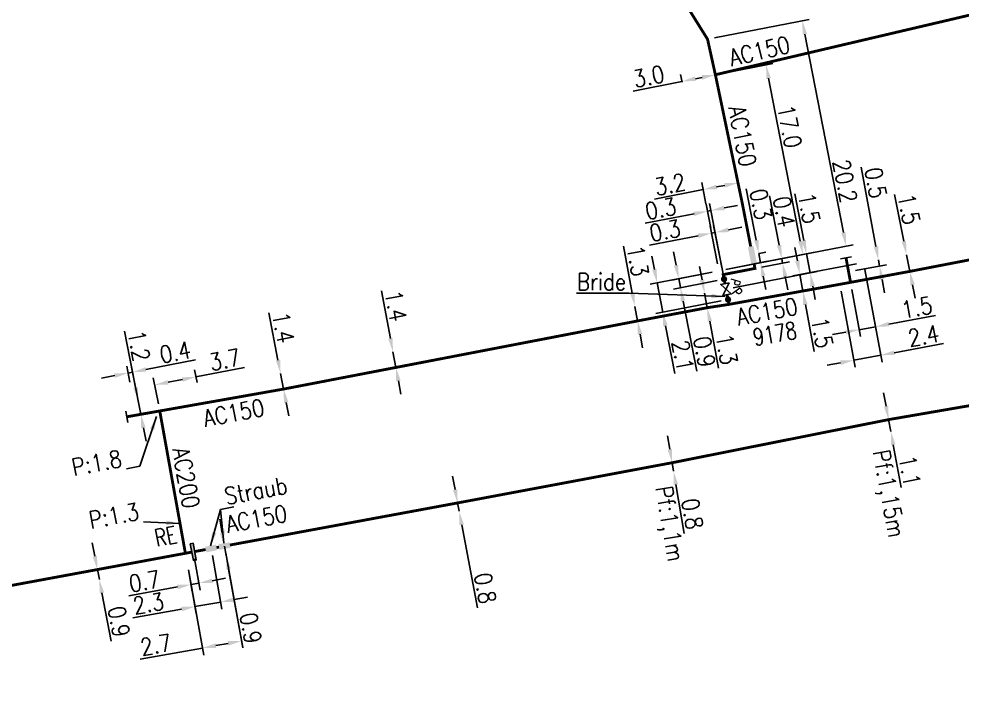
# Model space of a CAD drawing. Header units: millimetres. Extents: x 149996 to 151004, y 126998 to 128018.
# Drawn here: x 150829.5 to 150912.6, y 127737.8 to 127797.4 of the extents above; entities that cross this region are included whole.
import ezdxf
from ezdxf.enums import TextEntityAlignment as Align

# ---------------------------------------------------------------- set-up
doc = ezdxf.new("R2010")
doc.units = ezdxf.units.MM
doc.header["$PDMODE"] = 34
doc.linetypes.add('L_100_AP', pattern=[14, 10, -1.5, 1, -1.5])
doc.layers.get('0').update_dxf_attribs({"linetype": 'CONTINUOUS'})
doc.layers.get('DEFPOINTS').update_dxf_attribs({"linetype": 'CONTINUOUS'})
for name, color, linetype in [('L_140', 3, 'CONTINUOUS'), ('L_300', 7, 'CONTINUOUS'), ('L_340', 7, 'CONTINUOUS')]:
    doc.layers.add(name, color=color, linetype=linetype)
doc.styles.add('G_ROMANS', font='ROMANS.SHX', dxfattribs={"width": 0.75})
doc.styles.get("Standard").update_dxf_attribs({"font": 'romans.shx', "width": 0.85})
doc.dimstyles.get("Standard").update_dxf_attribs({"dimtxt": 1.5, "dimasz": 1.2, "dimexe": 0.625, "dimexo": 0.625, "dimgap": 0.25, "dimtad": 1, "dimdec": 1, "dimzin": 0, "dimdsep": 46, "dimtxsty": 'Standard', "dimcen": -0.5, "dimadec": 0, "dimazin": 0, "dimtfac": 1, "dimtdec": 1, "dimtmove": 0, "dimatfit": 3, "dimfxl": 0, "dimtolj": 1, "dimtzin": 0, "dimarcsym": 0})

# ---------------------------------------------------------------- blocks, each defined once
blk = doc.blocks.new('*D654')
at = {"layer": 'DEFPOINTS', "color": 0, "linetype": 'Continuous', "transparency": 16777216}
for p in [(150890.822, 127792.456), (150898.532, 127776.638), (150891.14, 127775.198)]:
    blk.add_point(p, dxfattribs=at)
at = {"layer": 'L_140', "color": 0, "linetype": 'Continuous', "lineweight": -2, "transparency": 16777216}
for p, q in [((150891.436, 127792.575), (150895.896, 127793.444)), ((150895.512, 127792.146), (150898.303, 127777.816)), ((150891.753, 127775.318), (150899.145, 127776.757))]:
    blk.add_line(p, q, dxfattribs=at)
at = {"layer": 'L_140', "color": 0, "linetype": 'Continuous', "transparency": 16777216}
for points in [[(150895.708, 127792.185), (150895.316, 127792.108), (150895.283, 127793.324)], [(150898.499, 127777.854), (150898.106, 127777.777), (150898.532, 127776.638)]]:
    blk.add_solid(points, dxfattribs=at)
at = {"layer": 'L_140', "color": 0, "linetype": 'Continuous', "transparency": 16777216, "insert": (150897.356, 127787.91), "char_height": 1.5, "attachment_point": 5, "rotation": 281.01945}
blk.add_mtext('\\A1;17.0', dxfattribs=at)
blk = doc.blocks.new('*D655')
at = {"layer": 'DEFPOINTS', "color": 0, "linetype": 'Continuous', "transparency": 16777216}
for p in [(150890.822, 127792.456), (150887.88, 127791.873), (150888.013, 127791.196)]:
    blk.add_point(p, dxfattribs=at)
at = {"layer": 'L_140', "color": 0, "linetype": 'Continuous', "lineweight": -2, "transparency": 16777216}
for p, q in [((150887.892, 127791.809), (150887.758, 127792.486)), ((150889.645, 127792.223), (150889.057, 127792.106)), ((150887.88, 127791.873), (150883.59, 127791.023))]:
    blk.add_line(p, q, dxfattribs=at)
at = {"layer": 'L_140', "color": 0, "linetype": 'Continuous', "transparency": 16777216}
for points in [[(150889.018, 127792.302), (150889.095, 127791.91), (150887.88, 127791.873)], [(150889.606, 127792.419), (150889.684, 127792.026), (150890.822, 127792.456)]]:
    blk.add_solid(points, dxfattribs=at)
at = {"layer": 'L_140', "color": 0, "linetype": 'Continuous', "transparency": 16777216, "insert": (150884.951, 127792.312), "char_height": 1.5, "attachment_point": 5, "rotation": 11.20364}
blk.add_mtext('\\A1;3.0', dxfattribs=at)
blk = doc.blocks.new('*D656')
at = {"layer": 'DEFPOINTS', "color": 0, "linetype": 'Continuous', "transparency": 16777216}
for p in [(150890.133, 127795.582), (150902.337, 127777.379), (150891.14, 127775.198)]:
    blk.add_point(p, dxfattribs=at)
at = {"layer": 'L_140', "color": 0, "linetype": 'Continuous', "lineweight": -2, "transparency": 16777216}
for p, q in [((150890.746, 127795.701), (150899.09, 127797.326)), ((150898.706, 127796.028), (150902.108, 127778.557)), ((150891.753, 127775.318), (150902.951, 127777.498))]:
    blk.add_line(p, q, dxfattribs=at)
at = {"layer": 'L_140', "color": 0, "linetype": 'Continuous', "transparency": 16777216}
for points in [[(150898.902, 127796.067), (150898.509, 127795.99), (150898.476, 127797.206)], [(150902.304, 127778.595), (150901.912, 127778.518), (150902.337, 127777.379)]]:
    blk.add_solid(points, dxfattribs=at)
at = {"layer": 'L_140', "color": 0, "linetype": 'Continuous', "transparency": 16777216, "insert": (150902.243, 127783.094), "char_height": 1.5, "attachment_point": 5, "rotation": 281.01945}
blk.add_mtext('\\A1;20.2', dxfattribs=at)
blk = doc.blocks.new('*D849')
at = {"layer": 'DEFPOINTS', "color": 0, "linetype": 'Continuous', "transparency": 16777216}
for p in [(150862.427, 127768.067), (150862.427, 127768.067), (150862.686, 127766.691)]:
    blk.add_point(p, dxfattribs=at)
at = {"layer": 'L_140', "color": 0, "linetype": 'Continuous', "lineweight": -2, "transparency": 16777216}
for p, q in [((150862.206, 127769.247), (150861.422, 127773.424)), ((150862.686, 127766.691), (150862.427, 127768.067)), ((150862.907, 127765.512), (150863.129, 127764.333))]:
    blk.add_line(p, q, dxfattribs=at)
at = {"layer": 'L_140', "color": 0, "linetype": 'Continuous', "transparency": 16777216}
for points in [[(150862.402, 127769.284), (150862.009, 127769.21), (150862.427, 127768.067)], [(150863.104, 127765.549), (150862.711, 127765.475), (150862.686, 127766.691)]]:
    blk.add_solid(points, dxfattribs=at)
at = {"layer": 'L_140', "color": 0, "linetype": 'Continuous', "transparency": 16777216, "insert": (150862.686, 127772.11), "char_height": 1.5, "attachment_point": 5, "rotation": 280.63417}
blk.add_mtext('\\A1;1.4', dxfattribs=at)
blk = doc.blocks.new('*D850')
at = {"layer": 'DEFPOINTS', "color": 0, "linetype": 'Continuous', "transparency": 16777216}
for p in [(150883.73, 127772.064), (150883.73, 127772.064), (150883.97, 127770.786)]:
    blk.add_point(p, dxfattribs=at)
at = {"layer": 'L_140', "color": 0, "linetype": 'Continuous', "lineweight": -2, "transparency": 16777216}
for p, q in [((150883.508, 127773.243), (150882.735, 127777.361)), ((150883.97, 127770.786), (150883.73, 127772.064)), ((150884.191, 127769.607), (150884.413, 127768.427))]:
    blk.add_line(p, q, dxfattribs=at)
at = {"layer": 'L_140', "color": 0, "linetype": 'Continuous', "transparency": 16777216}
for points in [[(150883.705, 127773.28), (150883.312, 127773.206), (150883.73, 127772.064)], [(150884.388, 127769.644), (150883.995, 127769.57), (150883.97, 127770.786)]]:
    blk.add_solid(points, dxfattribs=at)
at = {"layer": 'L_140', "color": 0, "linetype": 'Continuous', "transparency": 16777216, "insert": (150883.994, 127776.076), "char_height": 1.5, "attachment_point": 5, "rotation": 280.63565}
blk.add_mtext('\\A1;1.3', dxfattribs=at)
blk = doc.blocks.new('*D851')
at = {"layer": 'DEFPOINTS', "color": 0, "linetype": 'Continuous', "transparency": 16777216}
for p in [(150890.119, 127780.444), (150890.53, 127778.329), (150891.511, 127774.863)]:
    blk.add_point(p, dxfattribs=at)
at = {"layer": 'L_140', "color": 0, "linetype": 'Continuous', "lineweight": -2, "transparency": 16777216}
for p, q in [((150890.411, 127778.942), (150889.999, 127781.057)), ((150891.391, 127775.476), (150890.294, 127781.114)), ((150891.591, 127780.73), (150892.769, 127780.96)), ((150888.941, 127780.214), (150884.65, 127779.379)), ((150890.413, 127780.501), (150890.119, 127780.444))]:
    blk.add_line(p, q, dxfattribs=at)
at = {"layer": 'L_140', "color": 0, "linetype": 'Continuous', "transparency": 16777216}
for points in [[(150891.553, 127780.927), (150891.629, 127780.534), (150890.413, 127780.501)], [(150888.902, 127780.411), (150888.979, 127780.018), (150890.119, 127780.444)]]:
    blk.add_solid(points, dxfattribs=at)
at = {"layer": 'L_140', "color": 0, "linetype": 'Continuous', "transparency": 16777216, "insert": (150886.015, 127780.663), "char_height": 1.5, "attachment_point": 5, "rotation": 11.01945}
blk.add_mtext('\\A1;0.3', dxfattribs=at)
blk = doc.blocks.new('*D852')
at = {"layer": 'DEFPOINTS', "color": 0, "linetype": 'Continuous', "transparency": 16777216}
for p in [(150889.748, 127782.349), (150893.201, 127781.093), (150890.109, 127780.491)]:
    blk.add_point(p, dxfattribs=at)
at = {"layer": 'L_140', "color": 0, "linetype": 'Continuous', "lineweight": -2, "transparency": 16777216}
for p, q in [((150893.082, 127781.706), (150892.72, 127783.564)), ((150889.748, 127782.349), (150885.457, 127781.513)), ((150889.99, 127781.104), (150889.628, 127782.962)), ((150891.662, 127782.722), (150890.925, 127782.578))]:
    blk.add_line(p, q, dxfattribs=at)
at = {"layer": 'L_140', "color": 0, "linetype": 'Continuous', "transparency": 16777216}
for points in [[(150890.887, 127782.775), (150890.964, 127782.382), (150889.748, 127782.349)], [(150891.623, 127782.918), (150891.7, 127782.525), (150892.839, 127782.951)]]:
    blk.add_solid(points, dxfattribs=at)
at = {"layer": 'L_140', "color": 0, "linetype": 'Continuous', "transparency": 16777216, "insert": (150886.822, 127782.798), "char_height": 1.5, "attachment_point": 5, "rotation": 11.01945}
blk.add_mtext('\\A1;3.2', dxfattribs=at)
blk = doc.blocks.new('*D853')
at = {"layer": 'DEFPOINTS', "color": 0, "linetype": 'Continuous', "transparency": 16777216}
for p in [(150896.665, 127776.274), (150891.14, 127775.198), (150894.308, 127775.408)]:
    blk.add_point(p, dxfattribs=at)
at = {"layer": 'L_140', "color": 0, "linetype": 'Continuous', "lineweight": -2, "transparency": 16777216}
for p, q in [((150896.436, 127777.452), (150895.589, 127781.803)), ((150891.753, 127775.318), (150897.279, 127776.394)), ((150894.922, 127775.527), (150897.355, 127776.001)), ((150896.742, 127775.882), (150896.665, 127776.274)), ((150896.971, 127774.704), (150897.201, 127773.526))]:
    blk.add_line(p, q, dxfattribs=at)
at = {"layer": 'L_140', "color": 0, "linetype": 'Continuous', "transparency": 16777216}
for points in [[(150896.632, 127777.49), (150896.24, 127777.414), (150896.665, 127776.274)], [(150897.168, 127774.742), (150896.775, 127774.666), (150896.742, 127775.882)]]:
    blk.add_solid(points, dxfattribs=at)
at = {"layer": 'L_140', "color": 0, "linetype": 'Continuous', "transparency": 16777216, "insert": (150896.879, 127780.407), "char_height": 1.5, "attachment_point": 5, "rotation": 281.01945}
blk.add_mtext('\\A1;0.4', dxfattribs=at)
blk = doc.blocks.new('*D854')
at = {"layer": 'DEFPOINTS', "color": 0, "linetype": 'Continuous', "transparency": 16777216}
for p in [(150898.835, 127776.697), (150891.14, 127775.198), (150891.761, 127773.577)]:
    blk.add_point(p, dxfattribs=at)
at = {"layer": 'L_300', "color": 0, "linetype": 'Continuous', "lineweight": -2, "transparency": 16777216}
for p, q in [((150898.605, 127777.875), (150897.805, 127781.987)), ((150891.753, 127775.318), (150899.448, 127776.816)), ((150899.162, 127775.019), (150898.835, 127776.697)), ((150892.375, 127773.697), (150899.775, 127775.138)), ((150899.391, 127773.841), (150899.62, 127772.663))]:
    blk.add_line(p, q, dxfattribs=at)
at = {"layer": 'L_300', "color": 0, "linetype": 'Continuous', "transparency": 16777216}
for points in [[(150898.802, 127777.913), (150898.409, 127777.836), (150898.835, 127776.697)], [(150899.587, 127773.879), (150899.195, 127773.802), (150899.162, 127775.019)]]:
    blk.add_solid(points, dxfattribs=at)
at = {"layer": 'L_300', "color": 0, "linetype": 'Continuous', "transparency": 16777216, "insert": (150899.072, 127780.711), "char_height": 1.5, "attachment_point": 5, "rotation": 281.01945}
blk.add_mtext('\\A1;1.5', dxfattribs=at)
blk = doc.blocks.new('*D855')
at = {"layer": 'DEFPOINTS', "color": 0, "linetype": 'Continuous', "transparency": 16777216}
for p in [(150903.878, 127775.921), (150901.791, 127774.01), (150905.384, 127767.766)]:
    blk.add_point(p, dxfattribs=at)
at = {"layer": 'L_140', "color": 0, "linetype": 'Continuous', "lineweight": -2, "transparency": 16777216}
for p, q in [((150903.992, 127775.307), (150905.498, 127767.152)), ((150901.904, 127773.396), (150903.138, 127766.716)), ((150906.564, 127767.984), (150910.923, 127768.789)), ((150903.024, 127767.33), (150905.384, 127767.766)), ((150901.844, 127767.112), (150900.664, 127766.895))]:
    blk.add_line(p, q, dxfattribs=at)
at = {"layer": 'L_140', "color": 0, "linetype": 'Continuous', "transparency": 16777216}
for points in [[(150906.528, 127768.181), (150906.601, 127767.787), (150905.384, 127767.766)], [(150901.808, 127767.309), (150901.88, 127766.916), (150903.024, 127767.33)]]:
    blk.add_solid(points, dxfattribs=at)
at = {"layer": 'L_140', "color": 0, "linetype": 'Continuous', "transparency": 16777216, "insert": (150909.152, 127769.479), "char_height": 1.5, "attachment_point": 5, "rotation": 10.46138}
blk.add_mtext('\\A1;2.4', dxfattribs=at)
blk = doc.blocks.new('*D856')
at = {"layer": 'DEFPOINTS', "color": 0, "linetype": 'Continuous', "transparency": 16777216}
for p in [(150903.878, 127775.921), (150898.26, 127774.884), (150901.791, 127774.01)]:
    blk.add_point(p, dxfattribs=at)
at = {"layer": 'L_140', "color": 0, "linetype": 'Continuous', "lineweight": -2, "transparency": 16777216}
for p, q in [((150898.042, 127776.064), (150897.824, 127777.244)), ((150903.264, 127775.808), (150897.645, 127774.77)), ((150898.26, 127774.884), (150898.532, 127773.409)), ((150901.176, 127773.897), (150897.918, 127773.295)), ((150898.75, 127772.229), (150899.511, 127768.109))]:
    blk.add_line(p, q, dxfattribs=at)
at = {"layer": 'L_140', "color": 0, "linetype": 'Continuous', "transparency": 16777216}
for points in [[(150898.239, 127776.1), (150897.845, 127776.028), (150898.26, 127774.884)], [(150898.947, 127772.265), (150898.553, 127772.192), (150898.532, 127773.409)]]:
    blk.add_solid(points, dxfattribs=at)
at = {"layer": 'L_140', "color": 0, "linetype": 'Continuous', "transparency": 16777216, "insert": (150900.223, 127769.76), "char_height": 1.5, "attachment_point": 5, "rotation": 280.46138}
blk.add_mtext('\\A1;1.5', dxfattribs=at)
blk = doc.blocks.new('*D857')
at = {"layer": 'DEFPOINTS', "color": 0, "linetype": 'Continuous', "transparency": 16777216}
for p in [(150907.655, 127776.619), (150907.655, 127776.619), (150907.95, 127775.148)]:
    blk.add_point(p, dxfattribs=at)
at = {"layer": 'L_140', "color": 0, "linetype": 'Continuous', "lineweight": -2, "transparency": 16777216}
for p, q in [((150907.419, 127777.795), (150906.596, 127781.903)), ((150907.95, 127775.148), (150907.655, 127776.619)), ((150908.185, 127773.971), (150908.421, 127772.795))]:
    blk.add_line(p, q, dxfattribs=at)
at = {"layer": 'L_140', "color": 0, "linetype": 'Continuous', "transparency": 16777216}
for points in [[(150907.615, 127777.835), (150907.223, 127777.756), (150907.655, 127776.619)], [(150908.381, 127774.01), (150907.989, 127773.932), (150907.95, 127775.148)]]:
    blk.add_solid(points, dxfattribs=at)
at = {"layer": 'L_140', "color": 0, "linetype": 'Continuous', "transparency": 16777216, "insert": (150907.87, 127780.634), "char_height": 1.5, "attachment_point": 5, "rotation": 281.328}
blk.add_mtext('\\A1;1.5', dxfattribs=at)
blk = doc.blocks.new('*D858')
at = {"layer": 'DEFPOINTS', "color": 0, "linetype": 'Continuous', "transparency": 16777216}
for p in [(150903.878, 127775.921), (150902.725, 127774.183), (150904.92, 127770.281)]:
    blk.add_point(p, dxfattribs=at)
at = {"layer": 'L_140', "color": 0, "linetype": 'Continuous', "lineweight": -2, "transparency": 16777216}
for p, q in [((150903.992, 127775.307), (150905.033, 127769.666)), ((150902.838, 127773.568), (150903.607, 127769.403)), ((150906.1, 127770.499), (150910.22, 127771.259)), ((150902.314, 127769.8), (150901.134, 127769.582)), ((150903.494, 127770.017), (150904.92, 127770.281))]:
    blk.add_line(p, q, dxfattribs=at)
at = {"layer": 'L_140', "color": 0, "linetype": 'Continuous', "transparency": 16777216}
for points in [[(150906.064, 127770.695), (150906.136, 127770.302), (150904.92, 127770.281)], [(150902.278, 127769.996), (150902.35, 127769.603), (150903.494, 127770.017)]]:
    blk.add_solid(points, dxfattribs=at)
at = {"layer": 'L_140', "color": 0, "linetype": 'Continuous', "transparency": 16777216, "insert": (150908.568, 127771.971), "char_height": 1.5, "attachment_point": 5, "rotation": 10.46138}
blk.add_mtext('\\A1;1.5', dxfattribs=at)
blk = doc.blocks.new('*D859')
at = {"layer": 'DEFPOINTS', "color": 0, "linetype": 'Continuous', "transparency": 16777216}
for p in [(150905.181, 127776.162), (150905.181, 127776.162), (150902.552, 127775.117)]:
    blk.add_point(p, dxfattribs=at)
at = {"layer": 'L_340', "color": 0, "linetype": 'Continuous', "lineweight": -2, "transparency": 16777216}
for p, q in [((150904.963, 127777.342), (150903.673, 127784.324)), ((150903.167, 127775.231), (150905.895, 127775.734)), ((150905.28, 127775.621), (150905.181, 127776.162)), ((150905.498, 127774.441), (150905.716, 127773.261))]:
    blk.add_line(p, q, dxfattribs=at)
at = {"layer": 'L_340', "color": 0, "linetype": 'Continuous', "transparency": 16777216}
for points in [[(150905.159, 127777.378), (150904.766, 127777.305), (150905.181, 127776.162)], [(150905.695, 127774.477), (150905.302, 127774.405), (150905.28, 127775.621)]]:
    blk.add_solid(points, dxfattribs=at)
at = {"layer": 'L_340', "color": 0, "linetype": 'Continuous', "transparency": 16777216, "insert": (150904.945, 127782.946), "char_height": 1.5, "attachment_point": 5, "rotation": 280.46138}
blk.add_mtext('\\A1;0.5', dxfattribs=at)
blk = doc.blocks.new('*D865')
at = {"layer": 'DEFPOINTS', "color": 0, "linetype": 'Continuous', "transparency": 16777216}
for p in [(150868.12, 127754.766), (150868.259, 127754.029), (150868.259, 127754.029)]:
    blk.add_point(p, dxfattribs=at)
at = {"layer": 'L_140', "color": 0, "linetype": 'Continuous', "lineweight": -2, "transparency": 16777216}
for p, q in [((150867.898, 127755.946), (150867.675, 127757.125)), ((150868.12, 127754.766), (150868.259, 127754.029)), ((150868.481, 127752.85), (150869.862, 127745.519))]:
    blk.add_line(p, q, dxfattribs=at)
at = {"layer": 'L_140', "color": 0, "linetype": 'Continuous', "transparency": 16777216}
for points in [[(150868.094, 127755.983), (150867.701, 127755.909), (150868.12, 127754.766)], [(150868.677, 127752.887), (150868.284, 127752.813), (150868.259, 127754.029)]]:
    blk.add_solid(points, dxfattribs=at)
at = {"layer": 'L_140', "color": 0, "linetype": 'Continuous', "transparency": 16777216, "insert": (150870.551, 127747.262), "char_height": 1.5, "attachment_point": 5, "rotation": 280.66841}
blk.add_mtext('\\A1;0.8', dxfattribs=at)
blk = doc.blocks.new('*D866')
at = {"layer": 'DEFPOINTS', "color": 0, "linetype": 'Continuous', "transparency": 16777216}
for p in [(150887.014, 127758.305), (150887.14, 127757.565), (150887.14, 127757.565)]:
    blk.add_point(p, dxfattribs=at)
at = {"layer": 'L_140', "color": 0, "linetype": 'Continuous', "lineweight": -2, "transparency": 16777216}
for p, q in [((150886.812, 127759.487), (150886.61, 127760.67)), ((150887.014, 127758.305), (150887.14, 127757.565)), ((150887.342, 127756.382), (150888.077, 127752.073))]:
    blk.add_line(p, q, dxfattribs=at)
at = {"layer": 'L_140', "color": 0, "linetype": 'Continuous', "transparency": 16777216}
for points in [[(150887.009, 127759.521), (150886.615, 127759.454), (150887.014, 127758.305)], [(150887.539, 127756.416), (150887.145, 127756.349), (150887.14, 127757.565)]]:
    blk.add_solid(points, dxfattribs=at)
at = {"layer": 'L_140', "color": 0, "linetype": 'Continuous', "transparency": 16777216, "insert": (150888.796, 127753.805), "char_height": 1.5, "attachment_point": 5, "rotation": 279.68579}
blk.add_mtext('\\A1;0.8', dxfattribs=at)
blk = doc.blocks.new('*D867')
at = {"layer": 'DEFPOINTS', "color": 0, "linetype": 'Continuous', "transparency": 16777216}
for p in [(150906.077, 127762.1), (150906.27, 127761.068), (150906.27, 127761.068)]:
    blk.add_point(p, dxfattribs=at)
at = {"layer": 'L_140', "color": 0, "linetype": 'Continuous', "lineweight": -2, "transparency": 16777216}
for p, q in [((150905.856, 127763.279), (150905.635, 127764.459)), ((150906.077, 127762.1), (150906.27, 127761.068)), ((150906.491, 127759.888), (150907.194, 127756.129))]:
    blk.add_line(p, q, dxfattribs=at)
at = {"layer": 'L_140', "color": 0, "linetype": 'Continuous', "transparency": 16777216}
for points in [[(150906.053, 127763.316), (150905.659, 127763.243), (150906.077, 127762.1)], [(150906.687, 127759.925), (150906.294, 127759.851), (150906.27, 127761.068)]]:
    blk.add_solid(points, dxfattribs=at)
at = {"layer": 'L_140', "color": 0, "linetype": 'Continuous', "transparency": 16777216, "insert": (150907.936, 127757.603), "char_height": 1.5, "attachment_point": 5, "rotation": 280.60083}
blk.add_mtext('\\A1;1.1', dxfattribs=at)
blk = doc.blocks.new('L_300_03')
at = {"color": 0, "linetype": 'Continuous', "flags": 128}
blk.add_lwpolyline([(-1, 0.75), (1, -0.75), (1, 0.75), (-1, -0.75), (-1, 0.75)], dxfattribs=at)
at = {"color": 0, "linetype": 'Continuous', "style": 'G_ROMANS', "width": 0.75}
blk.add_attdef('NUM', text='', height=1.5, dxfattribs=at).set_placement((0, 2.1), align=Align.MIDDLE_CENTER)
at = {"color": 0, "linetype": 'Continuous', "style": 'G_ROMANS', "width": 0.75, "flags": 3}
for tag, p in [('DEF_LEG', (0, -5)), ('DEF_COUP', (0, -7.5)), ('DEF_TYPE', (0, -10))]:
    blk.add_attdef(tag, text='', height=1.2, dxfattribs=at).set_placement(p, align=Align.MIDDLE)
blk = doc.blocks.new('*D873')
at = {"layer": 'DEFPOINTS', "color": 0, "linetype": 'Continuous', "transparency": 16777216}
for p in [(150891.14, 127775.198), (150885.687, 127774.137), (150891.939, 127772.665)]:
    blk.add_point(p, dxfattribs=at)
at = {"layer": 'L_300', "color": 0, "linetype": 'Continuous', "lineweight": -2, "transparency": 16777216}
for p, q in [((150885.458, 127775.314), (150885.229, 127776.492)), ((150890.527, 127775.079), (150885.074, 127774.017)), ((150885.687, 127774.137), (150886.192, 127771.546)), ((150891.326, 127772.545), (150885.578, 127771.426)), ((150886.421, 127770.368), (150887.24, 127766.164))]:
    blk.add_line(p, q, dxfattribs=at)
at = {"layer": 'L_300', "color": 0, "linetype": 'Continuous', "transparency": 16777216}
for points in [[(150885.654, 127775.353), (150885.262, 127775.276), (150885.687, 127774.137)], [(150886.618, 127770.406), (150886.225, 127770.33), (150886.192, 127771.546)]]:
    blk.add_solid(points, dxfattribs=at)
at = {"layer": 'L_300', "color": 0, "linetype": 'Continuous', "transparency": 16777216, "insert": (150887.953, 127767.733), "char_height": 1.5, "attachment_point": 5, "rotation": 281.01945}
blk.add_mtext('\\A1;2.1', dxfattribs=at)
blk = doc.blocks.new('*D874')
at = {"layer": 'DEFPOINTS', "color": 0, "linetype": 'Continuous', "transparency": 16777216}
for p in [(150891.14, 127775.198), (150887.589, 127774.507), (150891.588, 127774.466)]:
    blk.add_point(p, dxfattribs=at)
at = {"layer": 'L_300', "color": 0, "linetype": 'Continuous', "lineweight": -2, "transparency": 16777216}
for p, q in [((150887.36, 127775.685), (150887.13, 127776.863)), ((150890.527, 127775.079), (150886.976, 127774.387)), ((150890.975, 127774.346), (150887.13, 127773.597)), ((150887.589, 127774.507), (150887.743, 127773.717)), ((150887.972, 127772.539), (150889.177, 127766.353))]:
    blk.add_line(p, q, dxfattribs=at)
at = {"layer": 'L_300', "color": 0, "linetype": 'Continuous', "transparency": 16777216}
for points in [[(150887.556, 127775.723), (150887.163, 127775.646), (150887.589, 127774.507)], [(150888.169, 127772.577), (150887.776, 127772.501), (150887.743, 127773.717)]]:
    blk.add_solid(points, dxfattribs=at)
at = {"layer": 'L_300', "color": 0, "linetype": 'Continuous', "transparency": 16777216, "insert": (150889.861, 127768.071), "char_height": 1.5, "attachment_point": 5, "rotation": 281.01945}
blk.add_mtext('\\A1;0.9', dxfattribs=at)
blk = doc.blocks.new('L_300_12')
at = {"color": 0, "linetype": 'Continuous', "const_width": 0.497, "flags": 128}
blk.add_lwpolyline([(-0.25, 0, 1), (0.25, 0, 1)], format="xyb", close=True, dxfattribs=at)
at = {"color": 0, "linetype": 'Continuous', "style": 'G_ROMANS', "width": 0.75}
blk.add_text('P', height=1.5, dxfattribs=at).set_placement((0, 1.85), align=Align.MIDDLE)
at = {"color": 0, "linetype": 'Continuous', "style": 'G_ROMANS', "width": 0.75, "flags": 3}
for tag, p in [('DEF_LEG', (0, -5)), ('DEF_COUP', (0, -7.5)), ('DEF_TYPE', (0, -10))]:
    blk.add_attdef(tag, text='', height=1.2, dxfattribs=at).set_placement(p, align=Align.MIDDLE)
blk = doc.blocks.new('L_340_07')
at = {"color": 0, "linetype": 'Continuous', "const_width": 0.25, "flags": 128}
blk.add_lwpolyline([(0, 0), (1.25, 0)], dxfattribs=at)
at = {"color": 0, "linetype": 'Continuous', "flags": 128}
blk.add_lwpolyline([(1.25, -0.5), (1.25, 0.5)], dxfattribs=at)
at = {"color": 0, "linetype": 'Continuous', "style": 'G_ROMANS', "width": 0.75, "flags": 3}
for tag, p in [('DEF_LEG', (0.723, -3.465)), ('DEF_COUP', (0.723, -5.965)), ('DEF_TYPE', (0.723, -8.465))]:
    blk.add_attdef(tag, text='', height=1.2, dxfattribs=at).set_placement(p, align=Align.MIDDLE)
blk = doc.blocks.new('*D875')
at = {"layer": 'DEFPOINTS', "color": 0, "linetype": 'Continuous', "transparency": 16777216}
for p in [(150889.873, 127773.218), (150889.873, 127773.218), (150890.113, 127771.94)]:
    blk.add_point(p, dxfattribs=at)
at = {"layer": 'L_140', "color": 0, "linetype": 'Continuous', "lineweight": -2, "transparency": 16777216}
for p, q in [((150889.652, 127774.397), (150889.43, 127775.576)), ((150889.873, 127773.218), (150890.113, 127771.94)), ((150890.335, 127770.761), (150891.108, 127766.643))]:
    blk.add_line(p, q, dxfattribs=at)
at = {"layer": 'L_140', "color": 0, "linetype": 'Continuous', "transparency": 16777216}
for points in [[(150889.848, 127774.434), (150889.455, 127774.36), (150889.873, 127773.218)], [(150890.531, 127770.797), (150890.138, 127770.724), (150890.113, 127771.94)]]:
    blk.add_solid(points, dxfattribs=at)
at = {"layer": 'L_140', "color": 0, "linetype": 'Continuous', "transparency": 16777216, "insert": (150891.815, 127768.297), "char_height": 1.5, "attachment_point": 5, "rotation": 280.63565}
blk.add_mtext('\\A1;1.3', dxfattribs=at)
blk = doc.blocks.new('*D876')
at = {"layer": 'DEFPOINTS', "color": 0, "linetype": 'Continuous', "transparency": 16777216}
for p in [(150894.076, 127776.601), (150894.81, 127775.913), (150891.14, 127775.198)]:
    blk.add_point(p, dxfattribs=at)
at = {"layer": 'L_340', "color": 0, "linetype": 'Continuous', "lineweight": -2, "transparency": 16777216}
for p, q in [((150894.425, 127777.892), (150893.542, 127782.425)), ((150894.81, 127775.913), (150894.654, 127776.714)), ((150894.689, 127776.721), (150895.268, 127776.834)), ((150891.753, 127775.318), (150895.424, 127776.033)), ((150895.04, 127774.735), (150895.269, 127773.557))]:
    blk.add_line(p, q, dxfattribs=at)
at = {"layer": 'L_340', "color": 0, "linetype": 'Continuous', "transparency": 16777216}
for points in [[(150894.621, 127777.93), (150894.229, 127777.854), (150894.654, 127776.714)], [(150895.236, 127774.773), (150894.843, 127774.697), (150894.81, 127775.913)]]:
    blk.add_solid(points, dxfattribs=at)
at = {"layer": 'L_340', "color": 0, "linetype": 'Continuous', "transparency": 16777216, "insert": (150894.827, 127781.059), "char_height": 1.5, "attachment_point": 5, "rotation": 281.01945}
blk.add_mtext('\\A1;0.3', dxfattribs=at)
blk = doc.blocks.new('L_340_02')
at = {"color": 0, "linetype": 'Continuous'}
blk.add_solid([(-0.75, 0.5), (0.75, 0.5), (-0.75, 0), (0.75, 0)], dxfattribs=at)
at = {"color": 0, "linetype": 'Continuous', "width": 0.75, "flags": 3}
for tag, p in [('DEF_LEG', (0, -4.5)), ('DEF_COUP', (0, -7)), ('DEF_TYPE', (0, -9.5))]:
    blk.add_attdef(tag, text='', height=1.2, dxfattribs=at).set_placement(p, align=Align.MIDDLE)
blk = doc.blocks.new('*D877')
at = {"layer": 'DEFPOINTS', "color": 0, "linetype": 'Continuous', "transparency": 16777216}
for p in [(150890.494, 127778.515), (150891.14, 127775.198), (150891.761, 127773.577)]:
    blk.add_point(p, dxfattribs=at)
at = {"layer": 'L_300', "color": 0, "linetype": 'Continuous', "lineweight": -2, "transparency": 16777216}
for p, q in [((150891.021, 127775.812), (150890.375, 127779.128)), ((150891.642, 127774.191), (150890.669, 127779.186)), ((150891.966, 127778.802), (150893.144, 127779.031)), ((150889.316, 127778.286), (150885.025, 127777.45)), ((150890.789, 127778.572), (150890.494, 127778.515))]:
    blk.add_line(p, q, dxfattribs=at)
at = {"layer": 'L_300', "color": 0, "linetype": 'Continuous', "transparency": 16777216}
for points in [[(150891.928, 127778.998), (150892.005, 127778.605), (150890.789, 127778.572)], [(150889.278, 127778.482), (150889.355, 127778.089), (150890.494, 127778.515)]]:
    blk.add_solid(points, dxfattribs=at)
at = {"layer": 'L_300', "color": 0, "linetype": 'Continuous', "transparency": 16777216, "insert": (150886.391, 127778.735), "char_height": 1.5, "attachment_point": 5, "rotation": 11.01945}
blk.add_mtext('\\A1;0.3', dxfattribs=at)
blk = doc.blocks.new('*D1252')
at = {"layer": 'DEFPOINTS', "color": 0, "linetype": 'Continuous', "transparency": 16777216}
for p in [(150836.399, 127748.9), (150836.569, 127748.016), (150836.569, 127748.016)]:
    blk.add_point(p, dxfattribs=at)
at = {"layer": 'L_140', "color": 0, "linetype": 'Continuous', "lineweight": -2, "transparency": 16777216}
for p, q in [((150836.172, 127750.078), (150835.944, 127751.256)), ((150836.399, 127748.9), (150836.569, 127748.016)), ((150836.796, 127746.837), (150837.612, 127742.605))]:
    blk.add_line(p, q, dxfattribs=at)
at = {"layer": 'L_140', "color": 0, "linetype": 'Continuous', "transparency": 16777216}
for points in [[(150836.368, 127750.116), (150835.975, 127750.04), (150836.399, 127748.9)], [(150836.992, 127746.875), (150836.6, 127746.8), (150836.569, 127748.016)]]:
    blk.add_solid(points, dxfattribs=at)
at = {"layer": 'L_140', "color": 0, "linetype": 'Continuous', "transparency": 16777216, "insert": (150838.299, 127744.321), "char_height": 1.5, "attachment_point": 5, "rotation": 280.90931}
blk.add_mtext('\\A1;0.9', dxfattribs=at)
blk = doc.blocks.new('*D1253')
at = {"layer": 'DEFPOINTS', "color": 0, "linetype": 'Continuous', "transparency": 16777216}
for p in [(150852.531, 127766.163), (150852.531, 127766.163), (150852.797, 127764.789)]:
    blk.add_point(p, dxfattribs=at)
at = {"layer": 'L_140', "color": 0, "linetype": 'Continuous', "lineweight": -2, "transparency": 16777216}
for p, q in [((150852.303, 127767.342), (150851.495, 127771.514)), ((150852.797, 127764.789), (150852.531, 127766.163)), ((150853.025, 127763.611), (150853.253, 127762.433))]:
    blk.add_line(p, q, dxfattribs=at)
at = {"layer": 'L_140', "color": 0, "linetype": 'Continuous', "transparency": 16777216}
for points in [[(150852.499, 127767.38), (150852.107, 127767.304), (150852.531, 127766.163)], [(150853.221, 127763.649), (150852.829, 127763.573), (150852.797, 127764.789)]]:
    blk.add_solid(points, dxfattribs=at)
at = {"layer": 'L_140', "color": 0, "linetype": 'Continuous', "transparency": 16777216, "insert": (150852.767, 127770.207), "char_height": 1.5, "attachment_point": 5, "rotation": 280.95465}
blk.add_mtext('\\A1;1.4', dxfattribs=at)
blk = doc.blocks.new('*D1254')
at = {"layer": 'DEFPOINTS', "color": 0, "linetype": 'Continuous', "transparency": 16777216}
for p in [(150845.074, 127765.862), (150845.291, 127764.751), (150841.89, 127762.861)]:
    blk.add_point(p, dxfattribs=at)
at = {"layer": 'L_140', "color": 0, "linetype": 'Continuous', "lineweight": -2, "transparency": 16777216}
for p, q in [((150845.171, 127765.364), (150844.954, 127766.475)), ((150845.074, 127765.862), (150849.365, 127766.699)), ((150841.77, 127763.475), (150841.323, 127765.767)), ((150842.62, 127765.383), (150843.896, 127765.632))]:
    blk.add_line(p, q, dxfattribs=at)
at = {"layer": 'L_140', "color": 0, "linetype": 'Continuous', "transparency": 16777216}
for points in [[(150843.858, 127765.828), (150843.935, 127765.436), (150845.074, 127765.862)], [(150842.582, 127765.579), (150842.659, 127765.187), (150841.443, 127765.153)]]:
    blk.add_solid(points, dxfattribs=at)
at = {"layer": 'L_140', "color": 0, "linetype": 'Continuous', "transparency": 16777216, "insert": (150847.617, 127767.377), "char_height": 1.5, "attachment_point": 5, "rotation": 11.04183}
blk.add_mtext('\\A1;3.7', dxfattribs=at)
blk = doc.blocks.new('*D1255')
at = {"layer": 'DEFPOINTS', "color": 0, "linetype": 'Continuous', "transparency": 16777216}
for p in [(150839.103, 127766.203), (150839.378, 127764.793), (150840.221, 127762.566)]:
    blk.add_point(p, dxfattribs=at)
at = {"layer": 'L_340', "color": 0, "linetype": 'Continuous', "lineweight": -2, "transparency": 16777216}
for p, q in [((150840.674, 127766.509), (150845.024, 127767.358)), ((150839.259, 127765.406), (150838.984, 127766.816)), ((150840.101, 127763.18), (150839.376, 127766.893)), ((150837.926, 127765.973), (150836.748, 127765.743)), ((150839.103, 127766.203), (150839.496, 127766.279))]:
    blk.add_line(p, q, dxfattribs=at)
at = {"layer": 'L_340', "color": 0, "linetype": 'Continuous', "transparency": 16777216}
for points in [[(150840.635, 127766.706), (150840.712, 127766.313), (150839.496, 127766.279)], [(150837.887, 127766.169), (150837.964, 127765.777), (150839.103, 127766.203)]]:
    blk.add_solid(points, dxfattribs=at)
at = {"layer": 'L_340', "color": 0, "linetype": 'Continuous', "transparency": 16777216, "insert": (150843.246, 127768.03), "char_height": 1.5, "attachment_point": 5, "rotation": 11.04183}
blk.add_mtext('\\A1;0.4', dxfattribs=at)
blk = doc.blocks.new('*D1256')
at = {"layer": 'DEFPOINTS', "color": 0, "linetype": 'Continuous', "transparency": 16777216}
for p in [(150839.991, 127763.744), (150839.991, 127763.744), (150840.221, 127762.566)]:
    blk.add_point(p, dxfattribs=at)
at = {"layer": 'L_340', "color": 0, "linetype": 'Continuous', "lineweight": -2, "transparency": 16777216}
for p, q in [((150839.761, 127764.922), (150838.794, 127769.875)), ((150840.221, 127762.566), (150839.991, 127763.744)), ((150840.45, 127761.388), (150840.68, 127760.211))]:
    blk.add_line(p, q, dxfattribs=at)
at = {"layer": 'L_340', "color": 0, "linetype": 'Continuous', "transparency": 16777216}
for points in [[(150839.957, 127764.96), (150839.565, 127764.883), (150839.991, 127763.744)], [(150840.647, 127761.427), (150840.254, 127761.35), (150840.221, 127762.566)]]:
    blk.add_solid(points, dxfattribs=at)
at = {"layer": 'L_340', "color": 0, "linetype": 'Continuous', "transparency": 16777216, "insert": (150840.062, 127768.6), "char_height": 1.5, "attachment_point": 5, "rotation": 281.04183}
blk.add_mtext('\\A1;1.2', dxfattribs=at)
blk = doc.blocks.new('*D1257')
at = {"layer": 'DEFPOINTS', "color": 0, "linetype": 'Continuous', "transparency": 16777216}
for p in [(150844.837, 127750.46), (150844.297, 127749.505), (150844.643, 127747.581)]:
    blk.add_point(p, dxfattribs=at)
at = {"layer": 'L_340', "color": 0, "linetype": 'Continuous', "lineweight": -2, "transparency": 16777216}
for p, q in [((150844.947, 127749.845), (150845.443, 127747.089)), ((150844.408, 127748.89), (150844.754, 127746.966)), ((150843.462, 127747.368), (150839.16, 127746.595)), ((150845.332, 127747.705), (150844.643, 127747.581)), ((150846.513, 127747.917), (150847.694, 127748.129))]:
    blk.add_line(p, q, dxfattribs=at)
at = {"layer": 'L_340', "color": 0, "linetype": 'Continuous', "transparency": 16777216}
for points in [[(150843.427, 127747.565), (150843.498, 127747.171), (150844.643, 127747.581)], [(150846.478, 127748.114), (150846.549, 127747.72), (150845.332, 127747.705)]]:
    blk.add_solid(points, dxfattribs=at)
at = {"layer": 'L_340', "color": 0, "linetype": 'Continuous', "transparency": 16777216, "insert": (150840.543, 127747.86), "char_height": 1.5, "attachment_point": 5, "rotation": 10.19353}
blk.add_mtext('\\A1;0.7', dxfattribs=at)
blk = doc.blocks.new('*D1258')
at = {"layer": 'DEFPOINTS', "color": 0, "linetype": 'Continuous', "transparency": 16777216}
for p in [(150846.41, 127750.751), (150844.297, 127749.505), (150844.993, 127745.634)]:
    blk.add_point(p, dxfattribs=at)
at = {"layer": 'L_340', "color": 0, "linetype": 'Continuous', "lineweight": -2, "transparency": 16777216}
for p, q in [((150846.521, 127750.136), (150847.368, 127745.426)), ((150844.408, 127748.89), (150845.104, 127745.019)), ((150847.257, 127746.041), (150844.993, 127745.634)), ((150848.438, 127746.253), (150849.619, 127746.466)), ((150843.812, 127745.421), (150839.51, 127744.648))]:
    blk.add_line(p, q, dxfattribs=at)
at = {"layer": 'L_340', "color": 0, "linetype": 'Continuous', "transparency": 16777216}
for points in [[(150848.403, 127746.45), (150848.473, 127746.056), (150847.257, 127746.041)], [(150843.777, 127745.618), (150843.848, 127745.225), (150844.993, 127745.634)]]:
    blk.add_solid(points, dxfattribs=at)
at = {"layer": 'L_340', "color": 0, "linetype": 'Continuous', "transparency": 16777216, "insert": (150840.893, 127745.913), "char_height": 1.5, "attachment_point": 5, "rotation": 10.19353}
blk.add_mtext('\\A1;2.3', dxfattribs=at)
blk = doc.blocks.new('*D1259')
at = {"layer": 'DEFPOINTS', "color": 0, "linetype": 'Continuous', "transparency": 16777216}
for p in [(150847.591, 127750.961), (150844.297, 127749.505), (150845.648, 127741.994)]:
    blk.add_point(p, dxfattribs=at)
at = {"layer": 'L_340', "color": 0, "linetype": 'Continuous', "lineweight": -2, "transparency": 16777216}
for p, q in [((150847.702, 127750.346), (150849.203, 127741.999)), ((150844.408, 127748.89), (150845.758, 127741.379)), ((150847.911, 127742.401), (150846.829, 127742.207)), ((150845.648, 127741.994), (150840.164, 127741.008))]:
    blk.add_line(p, q, dxfattribs=at)
at = {"layer": 'L_340', "color": 0, "linetype": 'Continuous', "transparency": 16777216}
for points in [[(150846.793, 127742.404), (150846.864, 127742.01), (150845.648, 127741.994)], [(150847.876, 127742.598), (150847.947, 127742.205), (150849.092, 127742.614)]]:
    blk.add_solid(points, dxfattribs=at)
at = {"layer": 'L_340', "color": 0, "linetype": 'Continuous', "transparency": 16777216, "insert": (150841.548, 127742.273), "char_height": 1.5, "attachment_point": 5, "rotation": 10.19353}
blk.add_mtext('\\A1;2.7', dxfattribs=at)
blk = doc.blocks.new('L_340_20')
at = {"linetype": 'Continuous'}
blk.add_hatch(color=0, dxfattribs=at).paths.add_polyline_path([(0.125, 0.75), (-0.125, 0.75), (-0.125, -0.75), (0.125, -0.75)])
at = {"color": 0, "linetype": 'Continuous'}
blk.add_lwpolyline([(-0.125, 0.75), (0.125, 0.75), (0.125, -0.75), (-0.125, -0.75)], close=True, dxfattribs=at)
at = {"color": 0, "linetype": 'Continuous', "style": 'G_ROMANS', "width": 0.75}
for tag, height, flags, p in [('RE', 1.5, 8, (0, 3)), ('DEF_LEG', 1.2, 3, (0, -5)), ('DEF_COUP', 1.2, 3, (0, -7.5)), ('DEF_TYPE', 1.2, 3, (0, -10))]:
    blk.add_attdef(tag, text='', height=height, dxfattribs=dict(at, flags=flags)).set_placement(p, align=Align.MIDDLE)
blk = doc.blocks.new('*D1275')
at = {"layer": 'DEFPOINTS', "color": 0, "linetype": 'Continuous', "transparency": 16777216}
for p in [(150847.591, 127750.961), (150847.742, 127750.125), (150847.742, 127750.125)]:
    blk.add_point(p, dxfattribs=at)
at = {"layer": 'L_340', "color": 0, "linetype": 'Continuous', "lineweight": -2, "transparency": 16777216}
for p, q in [((150847.379, 127752.142), (150847.167, 127753.323)), ((150847.591, 127750.961), (150847.742, 127750.125)), ((150847.954, 127748.944), (150849.195, 127742.041))]:
    blk.add_line(p, q, dxfattribs=at)
at = {"layer": 'L_340', "color": 0, "linetype": 'Continuous', "transparency": 16777216}
for points in [[(150847.576, 127752.178), (150847.182, 127752.107), (150847.591, 127750.961)], [(150848.151, 127748.979), (150847.757, 127748.908), (150847.742, 127750.125)]]:
    blk.add_solid(points, dxfattribs=at)
at = {"layer": 'L_340', "color": 0, "linetype": 'Continuous', "transparency": 16777216, "insert": (150849.904, 127743.749), "char_height": 1.5, "attachment_point": 5, "rotation": 280.19353}
blk.add_mtext('\\A1;0.9', dxfattribs=at)

msp = doc.modelspace()

# ---------------------------------------------------------------- linework, layer by layer
at = {"layer": 'L_140', "linetype": 'L_100_AP', "const_width": 0.25}
for points in [[(150840.42, 127865.208), (150844.923, 127859.715), (150847.362, 127856.741), (150852.79, 127848.593), (150861.978, 127835.644), (150873.131, 127819.729), (150879.133, 127811.515), (150888.425, 127798.324), (150890.133, 127795.582), (150890.822, 127792.456), (150893.201, 127781.093), (150893.933, 127777.338)], [(150894.219, 127775.865), (150894.308, 127775.408), (150891.511, 127774.863), (150891.666, 127774.068)]]:
    msp.add_lwpolyline(points, dxfattribs=at)
at = {"layer": 'L_140', "linetype": 'L_100_AP', "const_width": 0.25, "flags": 128}
for points in [[(151000, 127822.201), (150994.15, 127819.431), (150985.414, 127816.805), (150971.669, 127812.635), (150947.289, 127805.982), (150930.347, 127801.443), (150916.61, 127798.504), (150890.822, 127792.456)], [(150840.221, 127762.566), (150841.89, 127762.861), (150852.797, 127764.789), (150862.686, 127766.691), (150883.97, 127770.786), (150890.109, 127771.951), (150892.021, 127772.243), (150901.791, 127774.01), (150902.725, 127774.183), (150907.95, 127775.148), (150923.273, 127778.109), (150939.595, 127781.184), (150953.931, 127783.984), (150970.741, 127787.197), (150996.718, 127792.239), (151000, 127792.824)], [(151000, 127779.799), (150981.708, 127776.313), (150967.169, 127773.729), (150948.579, 127770.103), (150938.132, 127768.074), (150918.978, 127764.323), (150906.077, 127762.1), (150887.014, 127758.305), (150868.12, 127754.766), (150848.069, 127751.058)], [(150902.725, 127774.183), (150902.552, 127775.117)], [(150892.021, 127772.243), (150891.857, 127773.087)], [(150841.89, 127762.861), (150844.148, 127750.333)], [(150845.931, 127750.662), (150844.96, 127750.483)], [(150847.111, 127750.881), (150846.889, 127750.84)], [(150844.714, 127750.437), (150844.148, 127750.333), (150836.399, 127748.9), (150818.86, 127745.663), (150812.982, 127744.566), (150790.913, 127740.601), (150782.276, 127738.722), (150777.717, 127737.884)]]:
    msp.add_lwpolyline(points, dxfattribs=at)

# ---------------------------------------------------------------- block references
at = {"layer": 'L_300', "xscale": 0.5499999999976599, "yscale": 0.5500000000029104, "zscale": 0.55, "rotation": 253.9939546612807}
msp.add_blockref('L_300_12', (150891.588, 127774.466), dxfattribs=at)
at = {"layer": 'L_300'}
ref = msp.add_blockref('L_300_03', (150891.761, 127773.577), dxfattribs=dict(at, xscale=0.5000000000001229, yscale=0.5000000000001229, zscale=0.5000000000001229, rotation=281.019446390431))
ref.add_attrib('NUM', '9178', dxfattribs={"layer": '0', "color": 0, "linetype": 'Continuous', "height": 1.5, "rotation": 10.25517, "width": 0.75}).set_placement((150896.053, 127769.657), align=Align.MIDDLE_CENTER)
at = {"layer": 'L_300', "color": 0, "xscale": 0.5499999999862132, "yscale": 0.5500000000029104, "zscale": 0.55, "rotation": 307.4720797492328}
msp.add_blockref('L_300_12', (150891.939, 127772.665), dxfattribs=at)
at = {"layer": 'L_340'}
for name, p, rotation in [('L_340_02', (150893.831, 127776.554), 281.0194463853613), ('L_340_07', (150902.552, 127775.117), 100.4613762454836), ('L_340_07', (150840.221, 127762.566), 190.0231803209147)]:
    msp.add_blockref(name, p, dxfattribs=dict(at, rotation=rotation))
ref = msp.add_blockref('L_340_20', (150844.837, 127750.46), dxfattribs=dict(at, rotation=10.4784564213831))
ref.add_attrib('RE', 'RE', dxfattribs={"layer": '0', "color": 0, "linetype": 'Continuous', "height": 1.5, "rotation": 10.47846, "width": 0.75, "flags": 8}).set_placement((150842.42, 127751.834), align=Align.MIDDLE)
at = {"layer": 'L_340', "xscale": 0.649999999987412, "rotation": 10.47845642209759}
for p in [(150846.455, 127750.505), (150847.635, 127750.724)]:
    msp.add_blockref('L_340_02', p, dxfattribs=at)

# ---------------------------------------------------------------- texts
at = {"layer": 'L_140', "linetype": 'Continuous', "width": 0.85}
for s, rotation, p in [('AC150', 13.19843, (150894.718, 127794.544)), ('AC200', 280.21911, (150844.207, 127756.973))]:
    msp.add_text(s, height=1.5, rotation=rotation, dxfattribs=at).set_placement(p, align=Align.MIDDLE)
for rotation, p in [(281.01945, (150891.954, 127789.562)), (10.75819, (150892.86, 127770.368)), (10.75819, (150845.893, 127761.458)), (10.75819, (150847.9, 127752.135))]:
    msp.add_text('AC150', height=1.5, rotation=rotation, dxfattribs=at).set_placement(p)
at = {"layer": 'L_140', "linetype": 'Continuous', "char_height": 1.5}
for s, insert, attachment_point, rotation in [('\\A1;P:1.8', (150838.659, 127757.97), 9, 10.77616), ('Pf:1,15m', (150904.22, 127759.217), 7, 280.60083), ('Pf:1,1m', (150885.082, 127756.047), 7, 279.68579), ('\\A1;P:1.3', (150840.172, 127753.314), 9, 10.77616)]:
    msp.add_mtext(s, dxfattribs=dict(at, insert=insert, attachment_point=attachment_point, rotation=rotation))
at = {"layer": 'L_340', "linetype": 'Continuous', "insert": (150882.953, 127773.481), "char_height": 1.5, "attachment_point": 9}
msp.add_mtext('Bride', dxfattribs=at)
at = {"layer": 'L_340', "linetype": 'Continuous', "insert": (150847.758, 127754.6), "char_height": 1.5, "attachment_point": 7, "rotation": 10.47846}
msp.add_mtext('\\A1;Straub', dxfattribs=at)

# ---------------------------------------------------------------- dimensions: what is measured, and where the dimension line sits
at = {"layer": 'L_140', "linetype": 'Continuous'}
for base, p1, p2, angle, picture, middle in [((150902.337, 127777.379), (150890.133, 127795.582), (150891.14, 127775.198), 101.01945, '*D656', (150901.262, 127782.903)), ((150887.88, 127791.873), (150890.822, 127792.456), (150888.014, 127791.196), 11.20364, '*D655', (150885.145, 127791.331)), ((150898.532, 127776.638), (150890.822, 127792.456), (150891.14, 127775.198), 101.01945, '*D654', (150896.374, 127787.718)), ((150889.748, 127782.349), (150893.201, 127781.093), (150890.109, 127780.491), 11.01945, '*D852', (150887.013, 127781.816)), ((150907.655, 127776.619), (150907.95, 127775.148), (150907.655, 127776.619), 281.328, '*D857', (150906.89, 127780.437)), ((150890.119, 127780.444), (150891.511, 127774.863), (150890.53, 127778.329), 11.01945, '*D851', (150886.206, 127779.682)), ((150896.665, 127776.274), (150894.308, 127775.408), (150891.14, 127775.198), 281.01945, '*D853', (150895.898, 127780.216)), ((150883.73, 127772.064), (150883.97, 127770.786), (150883.73, 127772.064), 280.63565, '*D850', (150883.011, 127775.892)), ((150898.26, 127774.884), (150901.791, 127774.01), (150903.878, 127775.921), 280.46138, '*D856', (150899.239, 127769.579)), ((150889.873, 127773.218), (150890.113, 127771.94), (150889.873, 127773.218), 280.63565, '*D875', (150890.832, 127768.112)), ((150905.384, 127767.766), (150901.791, 127774.01), (150903.878, 127775.921), 190.46138, '*D855', (150909.333, 127768.495)), ((150904.9198802, 127770.2807579), (150902.7248568, 127774.1829789), (150903.8784, 127775.9213), 190.4613762, '*D858', (150908.7497845, 127770.9879186)), ((150862.427, 127768.067), (150862.686, 127766.691), (150862.427, 127768.067), 280.63417, '*D849', (150861.703, 127771.925)), ((150852.531, 127766.163), (150852.797, 127764.789), (150852.531, 127766.163), 280.95465, '*D1253', (150851.785, 127770.017)), ((150845.074, 127765.862), (150841.89, 127762.861), (150845.291, 127764.751), 191.04183, '*D1254', (150847.808, 127766.395)), ((150906.26996, 127761.06775), (150906.07679, 127762.09983), (150906.26996, 127761.06775), 100.60083, '*D867', (150906.95293, 127757.41862)), ((150887.14, 127757.565), (150887.014, 127758.305), (150887.14, 127757.565), 99.68579, '*D866', (150887.811, 127753.636)), ((150868.258, 127754.029), (150868.12, 127754.766), (150868.258, 127754.029), 100.66841, '*D865', (150869.568, 127747.077)), ((150836.569, 127748.016), (150836.399, 127748.9), (150836.569, 127748.016), 100.90931, '*D1252', (150837.318, 127744.132))]:
    dim = msp.add_linear_dim(base=base, p1=p1, p2=p2, angle=angle, dimstyle='Standard', dxfattribs=at)
    dim.commit()
    dim.dimension.update_dxf_attribs({"geometry": picture, "text_midpoint": middle, "dimtype": 160})
at = {"layer": 'L_300', "linetype": 'Continuous'}
for base, p1, text, picture, middle in [((150898.835, 127776.697), (150891.761, 127773.577), '1.5', '*D854', (150898.09, 127780.52)), ((150885.687, 127774.137), (150891.939, 127772.665), '2.1', '*D873', (150886.972, 127767.542)), ((150887.589, 127774.507), (150891.588, 127774.466), '0.9', '*D874', (150888.88, 127767.88))]:
    dim = msp.add_linear_dim(base=base, p1=p1, p2=(150891.14, 127775.198), angle=281.01945, text=text, dimstyle='Standard', dxfattribs=at)
    dim.commit()
    dim.dimension.update_dxf_attribs({"geometry": picture, "text_midpoint": middle, "dimtype": 160})
dim = msp.add_linear_dim(base=(150890.494, 127778.515), p1=(150891.761, 127773.577), p2=(150891.14, 127775.198), angle=11.01945, dimstyle='Standard', dxfattribs=at)
dim.commit()
dim.dimension.update_dxf_attribs({"geometry": '*D877', "text_midpoint": (150886.582, 127777.753), "dimtype": 160})
at = {"layer": 'L_340', "linetype": 'Continuous'}
for base, p1, p2, angle, picture, middle in [((150905.1806, 127776.1617), (150902.5524, 127775.1172), (150905.1806, 127776.1617), 280.46138, '*D859', (150903.9614, 127782.7646)), ((150839.991, 127763.744), (150840.221, 127762.566), (150839.991, 127763.744), 281.04183, '*D1256', (150839.081, 127768.408)), ((150839.103, 127766.203), (150840.221, 127762.566), (150839.378, 127764.793), 11.04183, '*D1255', (150843.438, 127767.049)), ((150847.7418, 127750.1247), (150847.5914, 127750.9613), (150847.7418, 127750.1247), 100.19353, '*D1275', (150848.9201, 127743.572)), ((150844.993, 127745.634), (150846.41, 127750.751), (150844.297, 127749.505), 10.19353, '*D1258', (150841.07, 127744.928)), ((150844.643, 127747.581), (150844.837, 127750.46), (150844.297, 127749.505), 10.19353, '*D1257', (150840.72, 127746.875))]:
    dim = msp.add_linear_dim(base=base, p1=p1, p2=p2, angle=angle, dimstyle='Standard', dxfattribs=at)
    dim.commit()
    dim.dimension.update_dxf_attribs({"geometry": picture, "text_midpoint": middle, "dimtype": 160})
for base, p1, p2, angle, text, picture, middle in [((150894.81, 127775.913), (150894.076, 127776.601), (150891.14, 127775.198), 101.01945, '0.3', '*D876', (150893.846, 127780.868)), ((150845.648, 127741.994), (150847.591, 127750.961), (150844.297, 127749.505), 10.19353, '2.7', '*D1259', (150841.725, 127741.289))]:
    dim = msp.add_linear_dim(base=base, p1=p1, p2=p2, angle=angle, text=text, dimstyle='Standard', dxfattribs=at)
    dim.commit()
    dim.dimension.update_dxf_attribs({"geometry": picture, "text_midpoint": middle, "dimtype": 160})

# ---------------------------------------------------------------- leaders
at = {"layer": 'L_140', "linetype": 'Continuous'}
for points in [[(150841.605, 127762.386), (150840.13, 127757.996), (150838.951, 127757.771)], [(150843.676, 127752.955), (150840.464, 127753.115)]]:
    msp.add_leader(points, dimstyle='Standard', dxfattribs=at)
at = {"layer": 'L_340', "linetype": 'Continuous', "annotation_type": 0, "has_hookline": 1, "hookline_direction": 1, "text_width": 4.371}
msp.add_leader([(150891.676, 127772.93), (150883.203, 127773.231)], dimstyle='Standard', dxfattribs=at)
at = {"layer": 'L_340', "linetype": 'Continuous'}
for points in [[(150846.365, 127750.997), (150847.239, 127754.191), (150848.419, 127754.409)], [(150847.544, 127751.215), (150847.239, 127754.191)]]:
    msp.add_leader(points, dimstyle='Standard', dxfattribs=at)

doc.saveas('drawing.dxf')
